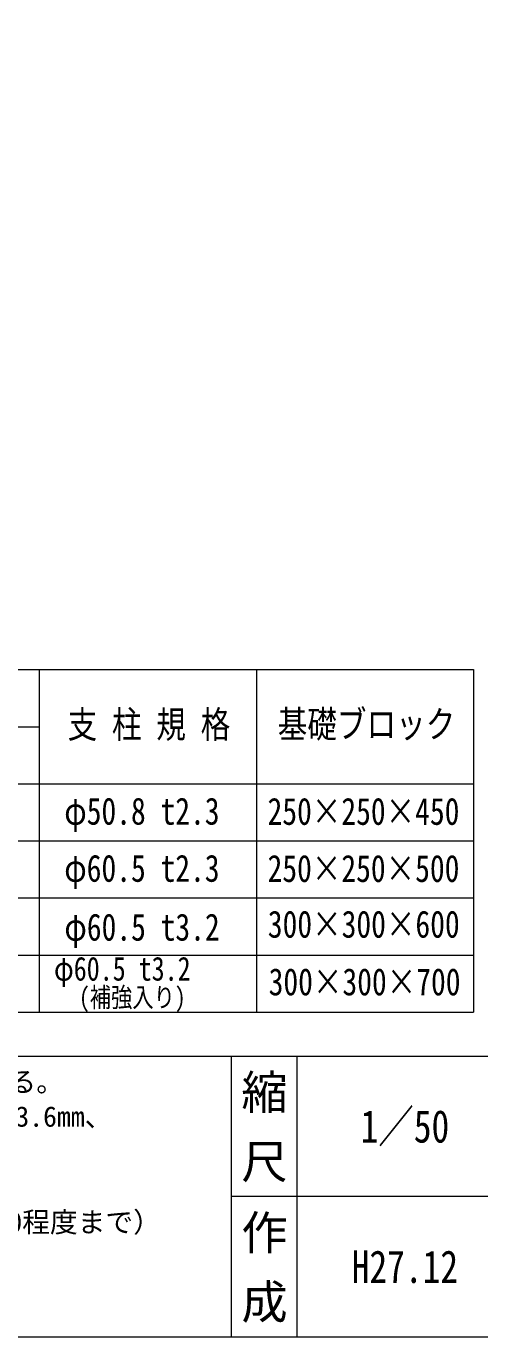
# Model space of a CAD drawing. Units: millimetres at full size; details may follow other scales. Extents: x 265 to 3003, y 4095 to 5961.
# Drawn here: x 1664 to 1981, y 4095 to 5013 of the extents above; entities that cross this region are included whole.
import ezdxf
from ezdxf.enums import TextEntityAlignment as Align

# ---------------------------------------------------------------- set-up
doc = ezdxf.new("R2010")
doc.units = ezdxf.units.MM
doc.header["$LTSCALE"] = 10
for name, color, linetype, lineweight in [('0_2', 7, 'Continuous', 13), ('_0-0_', 7, 'Continuous', 13), ('寸法', 3, 'Continuous', 13), ('本体', 7, 'Continuous', 13)]:
    doc.layers.add(name, color=color, linetype=linetype, lineweight=lineweight)
doc.styles.add('@ＭＳ ゴシック', font='')
doc.styles.add('ＭＳ ゴシック', font='')
doc.styles.get('@ＭＳ ゴシック').set_extended_font_data('@MS Gothic')
doc.styles.get('ＭＳ ゴシック').set_extended_font_data('MS Gothic')

msp = doc.modelspace()

# ---------------------------------------------------------------- linework, layer by layer
at = {"layer": '0_2'}
msp.add_line((2779.08, 4193.05), (1807.14, 4193.05), dxfattribs=at)
at = {"layer": '_0-0_', "color": 6}
msp.add_line((264.8, 4291.33), (3002.92, 4291.33), dxfattribs=at)
at = {"layer": '_0-0_'}
for p, q in [((1807.14, 4291.33), (1807.14, 4094.76)), ((1853.1, 4291.33), (1853.1, 4094.76))]:
    msp.add_line(p, q, dxfattribs=at)
at = {"layer": '_0-0_', "color": 6}
msp.add_lwpolyline([(3002.92, 5906.57), (264.8, 5906.57), (264.8, 4094.76), (3002.92, 4094.76)], close=True, dxfattribs=at)
at = {"layer": '寸法'}
for p, q in [((1224.85, 4562.13), (1976.85, 4562.13)), ((1672.85, 4562.13), (1672.85, 4322.13)), ((1824.85, 4562.13), (1824.85, 4322.13)), ((1976.85, 4562.13), (1976.85, 4322.13)), ((1433, 4522.13), (1672.85, 4522.13)), ((1224.85, 4482.13), (1976.85, 4482.13)), ((1224.85, 4442.13), (1976.85, 4442.13)), ((1224.85, 4402.13), (1976.85, 4402.13)), ((1224.85, 4362.13), (1976.85, 4362.13)), ((1224.85, 4322.13), (1976.85, 4322.13))]:
    msp.add_line(p, q, dxfattribs=at)

# ---------------------------------------------------------------- texts
at = {"layer": '_0-0_', "style": '@ＭＳ ゴシック'}
for s, p in [(' 縮 尺 ', (1830.12, 4242.19)), ('作 成', (1830.12, 4143.9))]:
    msp.add_text(s, height=23.74, rotation=270, dxfattribs=at).set_placement(p, align=Align.MIDDLE_CENTER)
at = {"layer": '_0-0_', "style": 'ＭＳ ゴシック', "width": 0.8}
for s, p in [('1／50', (1928.84, 4242.19)), ('H27.12', (1928.84, 4143.9))]:
    msp.add_text(s, height=22.79, dxfattribs=at).set_placement(p, align=Align.MIDDLE_CENTER)
at = {"layer": '寸法', "style": 'ＭＳ ゴシック', "width": 0.8}
for s, height, p in [('支 柱 規 格', 18.99, (1692.69, 4508.52)), ('基礎ブロック', 18.99, (1839.8, 4508.7)), ('φ50.8 t2.3', 18.99, (1690.36, 4447.79)), ('250×250×450', 18.99, (1832.68, 4447.67)), ('φ60.5 t2.3', 18.99, (1690.36, 4407.79)), ('250×250×500', 18.99, (1832.68, 4407.67)), ('φ60.5 t3.2', 18.99, (1690.44, 4366.55)), ('300×300×600', 18.99, (1832.88, 4368.62)), ('φ60.5 t3.2', 16.71, (1683.16, 4339.23)), ('300×300×700', 18.99, (1833.45, 4328.24)), ('(補強入り)', 13.67, (1700.73, 4321.66))]:
    msp.add_text(s, height=height, dxfattribs=at).set_placement(p, align=Align.BOTTOM_LEFT)
at = {"layer": '本体', "style": 'ＭＳ ゴシック'}
for s, p in [('○主柱は、アクリル樹脂静電粉体塗装とし、色は係員の指示による。', (1088.03, 4262.02)), ('○格子金網は、ハイテンション線（SMWGH-3）とし、芯径は縦線φ3.6mm、 ', (1088.03, 4237.65)), ('○人が立寄れる恐れがあるところは袋ナットとすること。（H=2.0程度まで）', (1088.03, 4163.7))]:
    msp.add_text(s, height=14.24, dxfattribs=at).set_placement(p, align=Align.BOTTOM_LEFT)

doc.saveas('drawing.dxf')
